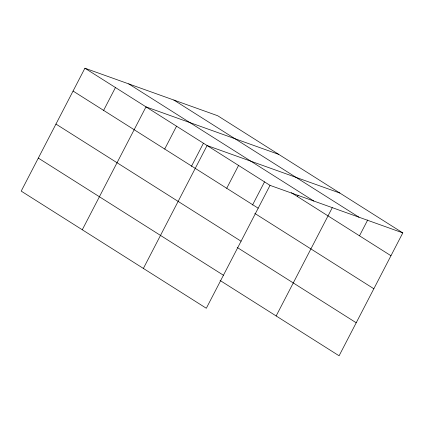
<?xml version="1.0" encoding="UTF-8"?>
<svg xmlns="http://www.w3.org/2000/svg" width="424" height="424" viewBox="0 0 424 424"><rect width="100%" height="100%" fill="white"/><g stroke="black" fill="none" stroke-linecap="round" stroke-linejoin="round"><path stroke-width="0.64" d="M402.8 232.887L217.682 115.736L84.906 68.211L21.2 191.113L206.318 308.264L270.024 185.362L402.8 232.887L339.094 355.789L220.061 280.46M103.615 110.378L115.45 87.54M82.288 229.771L145.994 106.869L278.769 154.394M164.703 149.036L176.543 126.198M191.425 166.383L203.441 143.206M143.381 268.429L207.087 145.533L339.857 193.058M226.718 188.282L238.558 165.445M252.519 205.041L264.528 181.869M297.478 196.566L298.083 195.395M276.151 315.959L332.273 207.696M359.494 235.813L367.688 220.003M173.867 100.053L358.985 217.205M128.721 83.894L313.839 201.045M291.368 192.697L390.96 255.725M84.906 68.211L270.024 185.362M73.066 91.049L258.19 208.2M254.813 213.42L373.846 288.749M55.952 124.068L241.071 241.219M237.18 247.441L356.213 322.77M38.319 158.088L223.437 275.245"/></g></svg>
